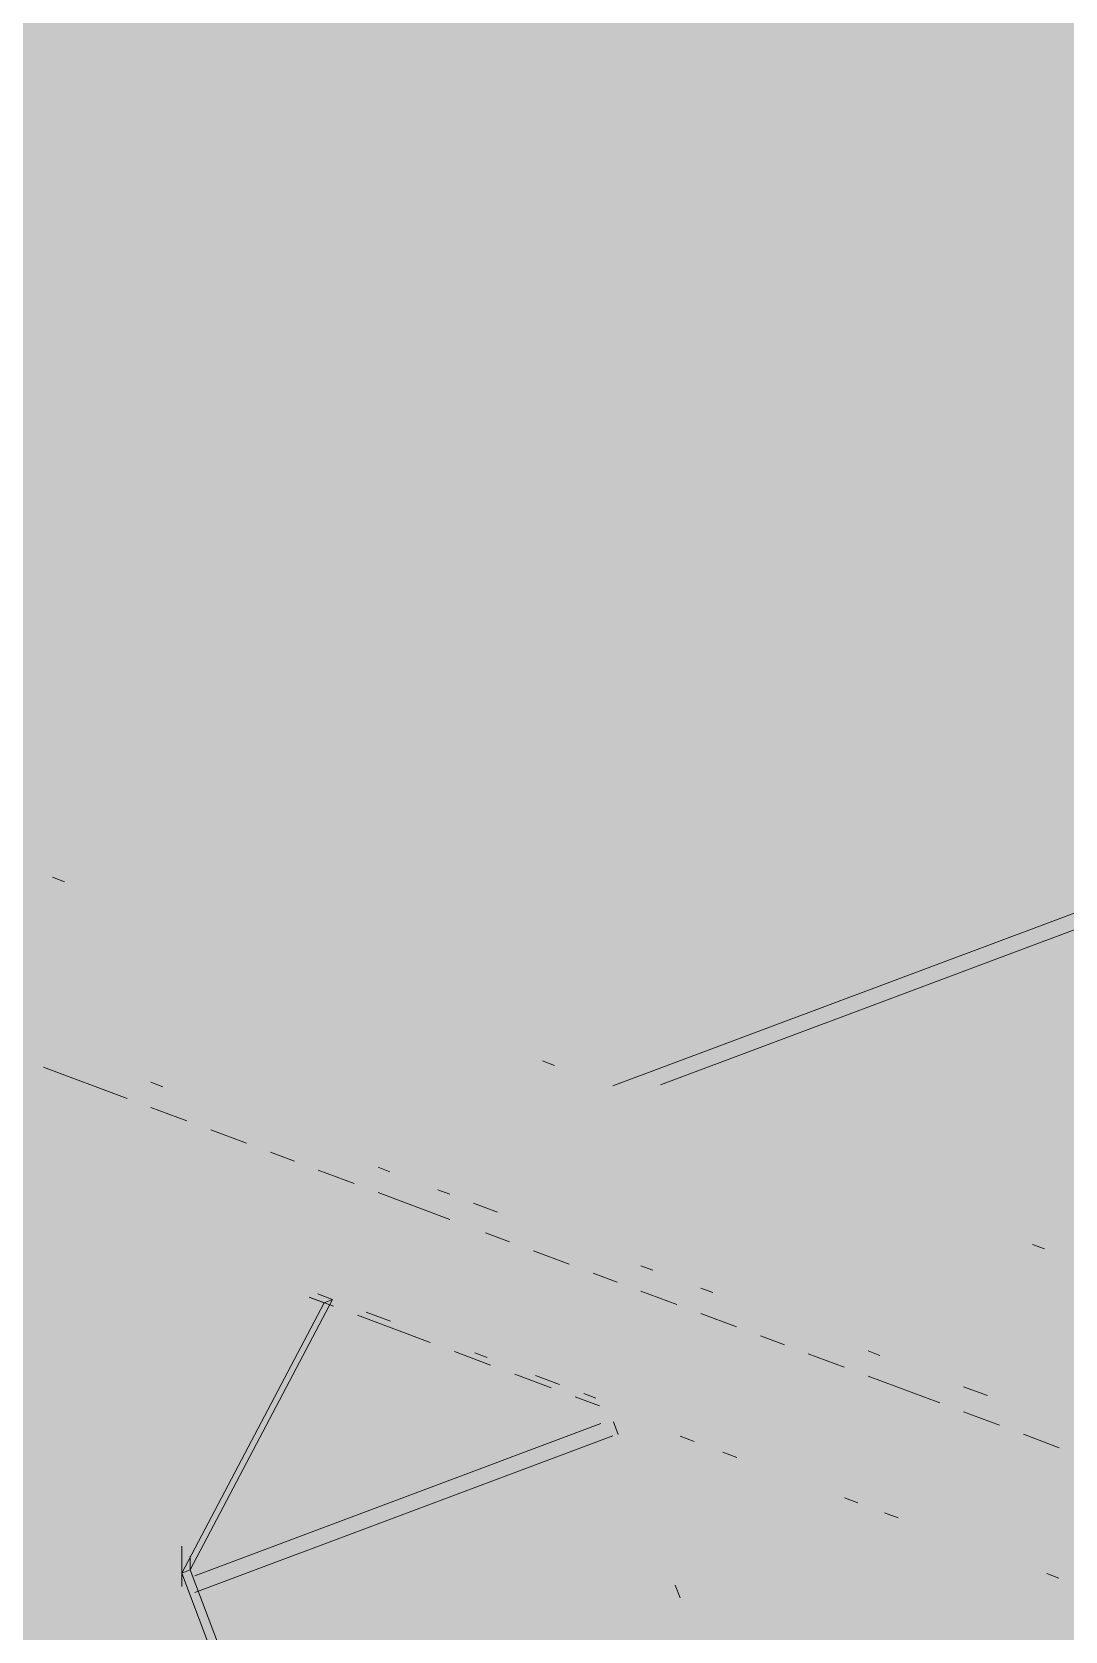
# Paper-space layout '03 3D Building and Roof' of a CAD drawing. Header units: millimetres. Extents: x 5 to 415, y 5 to 292.
# Drawn here: x 84.47 to 89.85, y 92.11 to 100.43 of the extents above; entities that cross this region are included whole.
import ezdxf

# ---------------------------------------------------------------- set-up
doc = ezdxf.new("R2010")
doc.units = ezdxf.units.MM
doc.layers.add('EXISTING', color=7, linetype='Continuous')
doc.layers.add('IMAGES', color=7, linetype='Continuous')

# ---------------------------------------------------------------- blocks, each defined once
blk = doc.blocks.new('SHEET_03')
at = {"layer": 'EXISTING', "color": 250, "lineweight": 9}
for p, q in [((87.4954, 94.9461), (96.5027, 98.3203)), ((87.7439, 94.9518), (96.5027, 98.2329)), ((84.6425, 96.0077), (84.5803, 96.031)), ((84.9682, 94.8806), (84.533, 95.0436)), ((87.1918, 95.0527), (87.1296, 95.076)), ((85.0926, 94.9651), (85.1548, 94.9418)), ((85.2791, 94.7641), (85.0926, 94.834)), ((85.59, 94.6477), (85.4035, 94.7175)), ((85.8387, 94.5545), (85.7144, 94.6011)), ((86.1496, 94.438), (85.9631, 94.5079)), ((86.274, 94.5226), (86.3362, 94.4993)), ((86.647, 94.2517), (86.274, 94.3915)), ((86.5849, 94.4061), (86.647, 94.3828)), ((86.7714, 94.3362), (86.8958, 94.2896)), ((86.9579, 94.1352), (86.8336, 94.1818)), ((87.2688, 94.0188), (87.0823, 94.0887)), ((89.7411, 94.0977), (89.6789, 94.121)), ((87.6419, 94.0101), (87.7041, 93.9868)), ((87.5175, 93.9256), (87.3932, 93.9722)), ((86.0378, 93.8345), (85.2971, 92.4286)), ((85.9162, 93.8468), (86.042, 93.7997)), ((85.9933, 93.8179), (85.9193, 93.8456)), ((86.0235, 93.8399), (85.9606, 93.8634)), ((85.9637, 93.8623), (86.0378, 93.8345)), ((86.0378, 93.8345), (85.9933, 93.8179)), ((87.8284, 93.8091), (87.6419, 93.879)), ((87.9528, 93.8937), (88.015, 93.8704)), ((85.2527, 92.412), (85.9933, 93.8179)), ((86.1678, 93.7525), (86.5453, 93.6111)), ((86.3381, 93.722), (86.2122, 93.7692)), ((88.1393, 93.6927), (87.9528, 93.7626)), ((88.388, 93.5995), (88.2637, 93.6461)), ((86.6711, 93.564), (86.8598, 93.4933)), ((86.8413, 93.5335), (86.7784, 93.5571)), ((88.6989, 93.4831), (88.5124, 93.5529)), ((88.8233, 93.5676), (88.8854, 93.5443)), ((86.9856, 93.4462), (87.1743, 93.3755)), ((87.2188, 93.3921), (87.093, 93.4392)), ((89.1963, 93.2967), (88.8233, 93.4365)), ((87.4075, 93.3214), (87.3446, 93.345)), ((89.3207, 93.3812), (89.445, 93.3347)), ((87.3002, 93.3283), (87.426, 93.2812)), ((89.5072, 93.1803), (89.3207, 93.2501)), ((85.3212, 92.3981), (87.4333, 93.1893)), ((87.4993, 93.1976), (87.524, 93.1322)), ((85.3212, 92.3107), (87.4954, 93.1251)), ((87.919, 93.0965), (87.845, 93.1242)), ((89.8181, 93.0638), (89.6316, 93.1337)), ((88.1412, 93.0133), (88.0672, 93.041)), ((88.7708, 92.7774), (88.7014, 92.8034)), ((88.9791, 92.6994), (88.9097, 92.7254)), ((85.2527, 92.5522), (85.2527, 92.412)), ((85.2527, 92.3776), (85.2527, 92.4463)), ((85.2527, 92.412), (85.2971, 92.4286)), ((85.2971, 92.4286), (85.2971, 92.4988)), ((85.2971, 92.4286), (86.0131, 90.5331)), ((85.2527, 92.412), (85.2527, 92.3418)), ((85.9686, 90.5165), (85.2527, 92.412)), ((87.8203, 92.3479), (87.845, 92.2826)), ((89.7536, 92.4093), (89.8165, 92.3857))]:
    blk.add_line(p, q, dxfattribs=at)
at = {"layer": 'IMAGES', "color": 7}
for points in [[(67.0488, 100.3429), (95.8378, 100.3429), (67.0488, 100.5143), (95.8378, 100.5143)], [(66.7061, 100.1714), (95.8378, 100.1714), (66.7061, 100.3429), (95.8378, 100.3429)], [(66.192, 100), (95.8378, 100), (66.192, 100.1714), (95.8378, 100.1714)], [(65.8492, 99.8286), (95.8378, 99.8286), (65.8492, 100), (95.8378, 100)], [(65.3352, 99.6571), (95.8378, 99.6571), (65.3352, 99.8286), (95.8378, 99.8286)], [(64.8211, 99.4857), (95.8378, 99.4857), (64.8211, 99.6571), (95.8378, 99.6571)], [(64.4783, 99.3143), (95.8378, 99.3143), (64.4783, 99.4857), (95.8378, 99.4857)], [(63.9643, 99.1429), (95.8378, 99.1429), (63.9643, 99.3143), (95.8378, 99.3143)], [(63.6215, 98.9714), (95.3237, 98.9714), (63.6215, 99.1429), (95.3237, 99.1429)], [(63.1074, 98.8), (94.981, 98.8), (63.1074, 98.9714), (94.981, 98.9714)], [(62.5934, 98.6286), (94.4669, 98.6286), (62.5934, 98.8), (94.4669, 98.8)], [(62.2506, 98.4571), (94.1242, 98.4571), (62.2506, 98.6286), (94.1242, 98.6286)], [(61.7365, 98.2857), (93.7814, 98.2857), (61.7365, 98.4571), (93.7814, 98.4571)], [(61.3938, 98.1143), (93.096, 98.1143), (61.3938, 98.2857), (93.096, 98.2857)], [(60.8797, 97.9429), (92.9246, 97.9429), (60.8797, 98.1143), (92.9246, 98.1143)], [(80.4151, 97.7714), (92.4105, 97.7714), (80.4151, 97.9429), (92.4105, 97.9429)], [(81.1006, 97.6), (91.7251, 97.6), (81.1006, 97.7714), (91.7251, 97.7714)], [(81.2719, 97.4286), (91.3824, 97.4286), (81.2719, 97.6), (91.3824, 97.6)], [(81.9574, 97.2571), (90.8683, 97.2571), (81.9574, 97.4286), (90.8683, 97.4286)], [(82.3001, 97.0857), (90.5255, 97.0857), (82.3001, 97.2571), (90.5255, 97.2571)], [(82.6428, 96.9143), (90.0115, 96.9143), (82.6428, 97.0857), (90.0115, 97.0857)], [(83.3283, 96.7429), (89.4974, 96.7429), (83.3283, 96.9143), (89.4974, 96.9143)], [(89.4974, 96.7429), (89.8401, 96.7429), (89.4974, 96.9143), (89.8401, 96.9143)], [(89.8401, 96.7429), (90.0115, 96.7429), (89.8401, 96.9143), (90.0115, 96.9143)], [(83.671, 96.5714), (89.1546, 96.5714), (83.671, 96.7429), (89.1546, 96.7429)], [(89.1546, 96.5714), (89.326, 96.5714), (89.1546, 96.7429), (89.326, 96.7429)], [(89.326, 96.5714), (89.4974, 96.5714), (89.326, 96.7429), (89.4974, 96.7429)], [(89.4974, 96.5714), (89.8401, 96.5714), (89.4974, 96.7429), (89.8401, 96.7429)], [(89.8401, 96.5714), (90.0115, 96.5714), (89.8401, 96.7429), (90.0115, 96.7429)], [(84.1851, 96.4), (88.6405, 96.4), (84.1851, 96.5714), (88.6405, 96.5714)], [(88.6405, 96.4), (88.8119, 96.4), (88.6405, 96.5714), (88.8119, 96.5714)], [(88.8119, 96.4), (88.9833, 96.4), (88.8119, 96.5714), (88.9833, 96.5714)], [(88.9833, 96.4), (89.1546, 96.4), (88.9833, 96.5714), (89.1546, 96.5714)], [(89.1546, 96.4), (89.326, 96.4), (89.1546, 96.5714), (89.326, 96.5714)], [(89.326, 96.4), (89.4974, 96.4), (89.326, 96.5714), (89.4974, 96.5714)], [(89.4974, 96.4), (89.8401, 96.4), (89.4974, 96.5714), (89.8401, 96.5714)], [(89.8401, 96.4), (90.0115, 96.4), (89.8401, 96.5714), (90.0115, 96.5714)], [(84.3565, 96.2286), (84.5278, 96.2286), (84.3565, 96.4), (84.5278, 96.4)], [(84.5278, 96.2286), (88.1265, 96.2286), (84.5278, 96.4), (88.1265, 96.4)], [(88.1265, 96.2286), (88.2978, 96.2286), (88.1265, 96.4), (88.2978, 96.4)], [(88.2978, 96.2286), (88.6405, 96.2286), (88.2978, 96.4), (88.6405, 96.4)], [(88.6405, 96.2286), (88.8119, 96.2286), (88.6405, 96.4), (88.8119, 96.4)], [(88.8119, 96.2286), (88.9833, 96.2286), (88.8119, 96.4), (88.9833, 96.4)], [(88.9833, 96.2286), (89.1546, 96.2286), (88.9833, 96.4), (89.1546, 96.4)], [(89.1546, 96.2286), (89.4974, 96.2286), (89.1546, 96.4), (89.4974, 96.4)], [(89.4974, 96.2286), (89.6687, 96.2286), (89.4974, 96.4), (89.6687, 96.4)], [(89.6687, 96.2286), (90.5255, 96.2286), (89.6687, 96.4), (90.5255, 96.4)], [(84.3565, 96.0571), (84.5278, 96.0571), (84.3565, 96.2286), (84.5278, 96.2286)], [(84.5278, 96.0571), (84.6992, 96.0571), (84.5278, 96.2286), (84.6992, 96.2286)], [(84.6992, 96.0571), (84.8706, 96.0571), (84.6992, 96.2286), (84.8706, 96.2286)], [(84.8706, 96.0571), (85.0419, 96.0571), (84.8706, 96.2286), (85.0419, 96.2286)], [(85.0419, 96.0571), (87.7837, 96.0571), (85.0419, 96.2286), (87.7837, 96.2286)], [(87.7837, 96.0571), (87.9551, 96.0571), (87.7837, 96.2286), (87.9551, 96.2286)], [(87.9551, 96.0571), (88.1265, 96.0571), (87.9551, 96.2286), (88.1265, 96.2286)], [(88.1265, 96.0571), (88.2978, 96.0571), (88.1265, 96.2286), (88.2978, 96.2286)], [(88.2978, 96.0571), (88.4692, 96.0571), (88.2978, 96.2286), (88.4692, 96.2286)], [(88.4692, 96.0571), (88.6405, 96.0571), (88.4692, 96.2286), (88.6405, 96.2286)], [(88.6405, 96.0571), (88.8119, 96.0571), (88.6405, 96.2286), (88.8119, 96.2286)], [(88.8119, 96.0571), (88.9833, 96.0571), (88.8119, 96.2286), (88.9833, 96.2286)], [(88.9833, 96.0571), (89.1546, 96.0571), (88.9833, 96.2286), (89.1546, 96.2286)], [(89.1546, 96.0571), (90.0115, 96.0571), (89.1546, 96.2286), (90.0115, 96.2286)], [(84.3565, 95.8857), (84.5278, 95.8857), (84.3565, 96.0571), (84.5278, 96.0571)], [(84.5278, 95.8857), (84.6992, 95.8857), (84.5278, 96.0571), (84.6992, 96.0571)], [(84.6992, 95.8857), (84.8706, 95.8857), (84.6992, 96.0571), (84.8706, 96.0571)], [(84.8706, 95.8857), (85.0419, 95.8857), (84.8706, 96.0571), (85.0419, 96.0571)], [(85.0419, 95.8857), (85.2133, 95.8857), (85.0419, 96.0571), (85.2133, 96.0571)], [(85.2133, 95.8857), (85.3846, 95.8857), (85.2133, 96.0571), (85.3846, 96.0571)], [(85.3846, 95.8857), (85.556, 95.8857), (85.3846, 96.0571), (85.556, 96.0571)], [(85.556, 95.8857), (87.2696, 95.8857), (85.556, 96.0571), (87.2696, 96.0571)], [(87.2696, 95.8857), (87.441, 95.8857), (87.2696, 96.0571), (87.441, 96.0571)], [(87.441, 95.8857), (87.7837, 95.8857), (87.441, 96.0571), (87.7837, 96.0571)], [(87.7837, 95.8857), (87.9551, 95.8857), (87.7837, 96.0571), (87.9551, 96.0571)], [(87.9551, 95.8857), (88.1265, 95.8857), (87.9551, 96.0571), (88.1265, 96.0571)], [(88.1265, 95.8857), (88.2978, 95.8857), (88.1265, 96.0571), (88.2978, 96.0571)], [(88.2978, 95.8857), (88.4692, 95.8857), (88.2978, 96.0571), (88.4692, 96.0571)], [(88.4692, 95.8857), (88.6405, 95.8857), (88.4692, 96.0571), (88.6405, 96.0571)], [(88.6405, 95.8857), (88.8119, 95.8857), (88.6405, 96.0571), (88.8119, 96.0571)], [(88.8119, 95.8857), (89.4974, 95.8857), (88.8119, 96.0571), (89.4974, 96.0571)], [(89.4974, 95.8857), (89.8401, 95.8857), (89.4974, 96.0571), (89.8401, 96.0571)], [(89.8401, 95.8857), (90.0115, 95.8857), (89.8401, 96.0571), (90.0115, 96.0571)], [(83.4997, 95.7143), (84.5278, 95.7143), (83.4997, 95.8857), (84.5278, 95.8857)], [(84.5278, 95.7143), (84.6992, 95.7143), (84.5278, 95.8857), (84.6992, 95.8857)], [(84.6992, 95.7143), (84.8706, 95.7143), (84.6992, 95.8857), (84.8706, 95.8857)], [(84.8706, 95.7143), (85.0419, 95.7143), (84.8706, 95.8857), (85.0419, 95.8857)], [(85.0419, 95.7143), (85.2133, 95.7143), (85.0419, 95.8857), (85.2133, 95.8857)], [(85.2133, 95.7143), (85.3846, 95.7143), (85.2133, 95.8857), (85.3846, 95.8857)], [(85.3846, 95.7143), (85.556, 95.7143), (85.3846, 95.8857), (85.556, 95.8857)], [(85.556, 95.7143), (85.7274, 95.7143), (85.556, 95.8857), (85.7274, 95.8857)], [(85.7274, 95.7143), (85.8987, 95.7143), (85.7274, 95.8857), (85.8987, 95.8857)], [(85.8987, 95.7143), (86.9269, 95.7143), (85.8987, 95.8857), (86.9269, 95.8857)], [(86.9269, 95.7143), (87.2696, 95.7143), (86.9269, 95.8857), (87.2696, 95.8857)], [(87.2696, 95.7143), (87.441, 95.7143), (87.2696, 95.8857), (87.441, 95.8857)], [(87.441, 95.7143), (87.6124, 95.7143), (87.441, 95.8857), (87.6124, 95.8857)], [(87.6124, 95.7143), (87.7837, 95.7143), (87.6124, 95.8857), (87.7837, 95.8857)], [(87.7837, 95.7143), (87.9551, 95.7143), (87.7837, 95.8857), (87.9551, 95.8857)], [(87.9551, 95.7143), (88.1265, 95.7143), (87.9551, 95.8857), (88.1265, 95.8857)], [(88.1265, 95.7143), (88.2978, 95.7143), (88.1265, 95.8857), (88.2978, 95.8857)], [(88.2978, 95.7143), (89.1546, 95.7143), (88.2978, 95.8857), (89.1546, 95.8857)], [(89.1546, 95.7143), (89.326, 95.7143), (89.1546, 95.8857), (89.326, 95.8857)], [(89.326, 95.7143), (89.4974, 95.7143), (89.326, 95.8857), (89.4974, 95.8857)], [(89.4974, 95.7143), (89.6687, 95.7143), (89.4974, 95.8857), (89.6687, 95.8857)], [(89.6687, 95.7143), (89.8401, 95.7143), (89.6687, 95.8857), (89.8401, 95.8857)], [(89.8401, 95.7143), (90.3542, 95.7143), (89.8401, 95.8857), (90.3542, 95.8857)], [(84.0137, 95.5429), (84.8706, 95.5429), (84.0137, 95.7143), (84.8706, 95.7143)], [(84.8706, 95.5429), (85.2133, 95.5429), (84.8706, 95.7143), (85.2133, 95.7143)], [(85.2133, 95.5429), (85.3846, 95.5429), (85.2133, 95.7143), (85.3846, 95.7143)], [(85.3846, 95.5429), (85.556, 95.5429), (85.3846, 95.7143), (85.556, 95.7143)], [(85.556, 95.5429), (85.7274, 95.5429), (85.556, 95.7143), (85.7274, 95.7143)], [(85.7274, 95.5429), (85.8987, 95.5429), (85.7274, 95.7143), (85.8987, 95.7143)], [(85.8987, 95.5429), (86.0701, 95.5429), (85.8987, 95.7143), (86.0701, 95.7143)], [(86.0701, 95.5429), (86.2415, 95.5429), (86.0701, 95.7143), (86.2415, 95.7143)], [(86.2415, 95.5429), (86.4128, 95.5429), (86.2415, 95.7143), (86.4128, 95.7143)], [(86.4128, 95.5429), (86.5842, 95.5429), (86.4128, 95.7143), (86.5842, 95.7143)], [(86.5842, 95.5429), (86.7556, 95.5429), (86.5842, 95.7143), (86.7556, 95.7143)], [(86.7556, 95.5429), (86.9269, 95.5429), (86.7556, 95.7143), (86.9269, 95.7143)], [(86.9269, 95.5429), (87.0983, 95.5429), (86.9269, 95.7143), (87.0983, 95.7143)], [(87.0983, 95.5429), (87.2696, 95.5429), (87.0983, 95.7143), (87.2696, 95.7143)], [(87.2696, 95.5429), (87.441, 95.5429), (87.2696, 95.7143), (87.441, 95.7143)], [(87.441, 95.5429), (87.6124, 95.5429), (87.441, 95.7143), (87.6124, 95.7143)], [(87.6124, 95.5429), (87.7837, 95.5429), (87.6124, 95.7143), (87.7837, 95.7143)], [(87.7837, 95.5429), (87.9551, 95.5429), (87.7837, 95.7143), (87.9551, 95.7143)], [(87.9551, 95.5429), (88.6405, 95.5429), (87.9551, 95.7143), (88.6405, 95.7143)], [(88.6405, 95.5429), (89.1546, 95.5429), (88.6405, 95.7143), (89.1546, 95.7143)], [(89.1546, 95.5429), (89.326, 95.5429), (89.1546, 95.7143), (89.326, 95.7143)], [(89.326, 95.5429), (89.4974, 95.5429), (89.326, 95.7143), (89.4974, 95.7143)], [(89.4974, 95.5429), (89.8401, 95.5429), (89.4974, 95.7143), (89.8401, 95.7143)], [(89.8401, 95.5429), (90.0115, 95.5429), (89.8401, 95.7143), (90.0115, 95.7143)], [(84.3565, 95.3714), (84.5278, 95.3714), (84.3565, 95.5429), (84.5278, 95.5429)], [(84.5278, 95.3714), (85.3846, 95.3714), (84.5278, 95.5429), (85.3846, 95.5429)], [(85.3846, 95.3714), (85.556, 95.3714), (85.3846, 95.5429), (85.556, 95.5429)], [(85.556, 95.3714), (85.7274, 95.3714), (85.556, 95.5429), (85.7274, 95.5429)], [(85.7274, 95.3714), (86.0701, 95.3714), (85.7274, 95.5429), (86.0701, 95.5429)], [(86.0701, 95.3714), (86.2415, 95.3714), (86.0701, 95.5429), (86.2415, 95.5429)], [(86.2415, 95.3714), (86.5842, 95.3714), (86.2415, 95.5429), (86.5842, 95.5429)], [(86.5842, 95.3714), (86.9269, 95.3714), (86.5842, 95.5429), (86.9269, 95.5429)], [(86.9269, 95.3714), (87.2696, 95.3714), (86.9269, 95.5429), (87.2696, 95.5429)], [(87.2696, 95.3714), (87.441, 95.3714), (87.2696, 95.5429), (87.441, 95.5429)], [(87.441, 95.3714), (88.1265, 95.3714), (87.441, 95.5429), (88.1265, 95.5429)], [(88.1265, 95.3714), (88.2978, 95.3714), (88.1265, 95.5429), (88.2978, 95.5429)], [(88.2978, 95.3714), (88.4692, 95.3714), (88.2978, 95.5429), (88.4692, 95.5429)], [(88.4692, 95.3714), (88.6405, 95.3714), (88.4692, 95.5429), (88.6405, 95.5429)], [(88.6405, 95.3714), (88.8119, 95.3714), (88.6405, 95.5429), (88.8119, 95.5429)], [(88.8119, 95.3714), (88.9833, 95.3714), (88.8119, 95.5429), (88.9833, 95.5429)], [(88.9833, 95.3714), (89.4974, 95.3714), (88.9833, 95.5429), (89.4974, 95.5429)], [(89.4974, 95.3714), (89.8401, 95.3714), (89.4974, 95.5429), (89.8401, 95.5429)], [(89.8401, 95.3714), (90.1828, 95.3714), (89.8401, 95.5429), (90.1828, 95.5429)], [(84.3565, 95.2), (84.5278, 95.2), (84.3565, 95.3714), (84.5278, 95.3714)], [(84.5278, 95.2), (84.6992, 95.2), (84.5278, 95.3714), (84.6992, 95.3714)], [(84.6992, 95.2), (84.8706, 95.2), (84.6992, 95.3714), (84.8706, 95.3714)], [(84.8706, 95.2), (85.7274, 95.2), (84.8706, 95.3714), (85.7274, 95.3714)], [(85.7274, 95.2), (86.0701, 95.2), (85.7274, 95.3714), (86.0701, 95.3714)], [(86.0701, 95.2), (86.2415, 95.2), (86.0701, 95.3714), (86.2415, 95.3714)], [(86.2415, 95.2), (86.4128, 95.2), (86.2415, 95.3714), (86.4128, 95.3714)], [(86.4128, 95.0286), (86.5842, 95.0286), (86.4128, 95.3714), (86.5842, 95.3714)], [(86.5842, 95.2), (86.7556, 95.2), (86.5842, 95.3714), (86.7556, 95.3714)], [(86.7556, 95.2), (87.0983, 95.2), (86.7556, 95.3714), (87.0983, 95.3714)], [(87.0983, 95.2), (87.2696, 95.2), (87.0983, 95.3714), (87.2696, 95.3714)], [(87.2696, 95.2), (87.7837, 95.2), (87.2696, 95.3714), (87.7837, 95.3714)], [(87.7837, 95.2), (87.9551, 95.2), (87.7837, 95.3714), (87.9551, 95.3714)], [(87.9551, 95.2), (88.1265, 95.2), (87.9551, 95.3714), (88.1265, 95.3714)], [(88.1265, 95.2), (88.2978, 95.2), (88.1265, 95.3714), (88.2978, 95.3714)], [(88.2978, 95.0286), (88.6405, 95.0286), (88.2978, 95.3714), (88.6405, 95.3714)], [(88.6405, 95.2), (88.8119, 95.2), (88.6405, 95.3714), (88.8119, 95.3714)], [(88.8119, 95.2), (88.9833, 95.2), (88.8119, 95.3714), (88.9833, 95.3714)], [(88.9833, 95.2), (89.1546, 95.2), (88.9833, 95.3714), (89.1546, 95.3714)], [(89.1546, 95.2), (89.326, 95.2), (89.1546, 95.3714), (89.326, 95.3714)], [(89.326, 95.2), (89.8401, 95.2), (89.326, 95.3714), (89.8401, 95.3714)], [(89.8401, 95.2), (91.3824, 95.2), (89.8401, 95.3714), (91.3824, 95.3714)], [(84.3565, 95.0286), (84.5278, 95.0286), (84.3565, 95.2), (84.5278, 95.2)], [(84.5278, 95.0286), (84.6992, 95.0286), (84.5278, 95.2), (84.6992, 95.2)], [(84.6992, 95.0286), (84.8706, 95.0286), (84.6992, 95.2), (84.8706, 95.2)], [(84.8706, 95.0286), (85.0419, 95.0286), (84.8706, 95.2), (85.0419, 95.2)], [(85.0419, 95.0286), (85.2133, 95.0286), (85.0419, 95.2), (85.2133, 95.2)], [(85.2133, 95.0286), (85.556, 95.0286), (85.2133, 95.2), (85.556, 95.2)], [(85.556, 95.0286), (86.2415, 95.0286), (85.556, 95.2), (86.2415, 95.2)], [(86.2415, 95.0286), (86.4128, 95.0286), (86.2415, 95.2), (86.4128, 95.2)], [(86.5842, 95.0286), (86.7556, 95.0286), (86.5842, 95.2), (86.7556, 95.2)], [(86.7556, 95.0286), (86.9269, 95.0286), (86.7556, 95.2), (86.9269, 95.2)], [(86.9269, 95.0286), (87.0983, 95.0286), (86.9269, 95.2), (87.0983, 95.2)], [(87.0983, 95.0286), (87.2696, 95.0286), (87.0983, 95.2), (87.2696, 95.2)], [(87.2696, 95.0286), (87.441, 95.0286), (87.2696, 95.2), (87.441, 95.2)], [(87.441, 95.0286), (87.6124, 95.0286), (87.441, 95.2), (87.6124, 95.2)], [(87.6124, 95.0286), (87.7837, 95.0286), (87.6124, 95.2), (87.7837, 95.2)], [(87.7837, 95.0286), (87.9551, 95.0286), (87.7837, 95.2), (87.9551, 95.2)], [(87.9551, 95.0286), (88.1265, 95.0286), (87.9551, 95.2), (88.1265, 95.2)], [(88.1265, 95.0286), (88.2978, 95.0286), (88.1265, 95.2), (88.2978, 95.2)], [(88.6405, 95.0286), (88.8119, 95.0286), (88.6405, 95.2), (88.8119, 95.2)], [(88.8119, 95.0286), (89.1546, 95.0286), (88.8119, 95.2), (89.1546, 95.2)], [(89.1546, 95.0286), (90.8683, 95.0286), (89.1546, 95.2), (90.8683, 95.2)], [(84.3565, 94.8571), (84.5278, 94.8571), (84.3565, 95.0286), (84.5278, 95.0286)], [(84.5278, 94.8571), (85.2133, 94.8571), (84.5278, 95.0286), (85.2133, 95.0286)], [(85.2133, 94.8571), (85.3846, 94.8571), (85.2133, 95.0286), (85.3846, 95.0286)], [(85.3846, 94.8571), (85.556, 94.8571), (85.3846, 95.0286), (85.556, 95.0286)], [(85.556, 94.8571), (85.8987, 94.8571), (85.556, 95.0286), (85.8987, 95.0286)], [(85.8987, 94.8571), (87.0983, 94.8571), (85.8987, 95.0286), (87.0983, 95.0286)], [(87.0983, 94.8571), (87.2696, 94.8571), (87.0983, 95.0286), (87.2696, 95.0286)], [(87.2696, 94.6857), (87.441, 94.6857), (87.2696, 95.0286), (87.441, 95.0286)], [(87.441, 94.8571), (87.6124, 94.8571), (87.441, 95.0286), (87.6124, 95.0286)], [(87.6124, 94.8571), (87.7837, 94.8571), (87.6124, 95.0286), (87.7837, 95.0286)], [(87.7837, 94.8571), (88.1265, 94.8571), (87.7837, 95.0286), (88.1265, 95.0286)], [(88.1265, 94.8571), (88.2978, 94.8571), (88.1265, 95.0286), (88.2978, 95.0286)], [(88.2978, 94.8571), (88.4692, 94.8571), (88.2978, 95.0286), (88.4692, 95.0286)], [(88.4692, 94.8571), (88.6405, 94.8571), (88.4692, 95.0286), (88.6405, 95.0286)], [(88.6405, 94.8571), (90.3542, 94.8571), (88.6405, 95.0286), (90.3542, 95.0286)], [(84.3565, 94.6857), (84.5278, 94.6857), (84.3565, 94.8571), (84.5278, 94.8571)], [(84.5278, 94.6857), (84.6992, 94.6857), (84.5278, 94.8571), (84.6992, 94.8571)], [(84.6992, 94.6857), (84.8706, 94.6857), (84.6992, 94.8571), (84.8706, 94.8571)], [(84.8706, 94.6857), (85.2133, 94.6857), (84.8706, 94.8571), (85.2133, 94.8571)], [(85.2133, 94.6857), (85.3846, 94.6857), (85.2133, 94.8571), (85.3846, 94.8571)], [(85.3846, 94.6857), (85.556, 94.6857), (85.3846, 94.8571), (85.556, 94.8571)], [(85.556, 94.6857), (85.7274, 94.6857), (85.556, 94.8571), (85.7274, 94.8571)], [(85.7274, 94.6857), (85.8987, 94.6857), (85.7274, 94.8571), (85.8987, 94.8571)], [(85.8987, 94.6857), (86.0701, 94.6857), (85.8987, 94.8571), (86.0701, 94.8571)], [(86.0701, 94.6857), (86.2415, 94.6857), (86.0701, 94.8571), (86.2415, 94.8571)], [(86.2415, 94.6857), (86.4128, 94.6857), (86.2415, 94.8571), (86.4128, 94.8571)], [(86.4128, 94.6857), (87.0983, 94.6857), (86.4128, 94.8571), (87.0983, 94.8571)], [(87.0983, 94.6857), (87.2696, 94.6857), (87.0983, 94.8571), (87.2696, 94.8571)], [(87.441, 94.6857), (87.6124, 94.6857), (87.441, 94.8571), (87.6124, 94.8571)], [(87.6124, 94.6857), (87.7837, 94.6857), (87.6124, 94.8571), (87.7837, 94.8571)], [(87.7837, 94.6857), (87.9551, 94.6857), (87.7837, 94.8571), (87.9551, 94.8571)], [(87.9551, 94.6857), (88.1265, 94.6857), (87.9551, 94.8571), (88.1265, 94.8571)], [(88.1265, 94.6857), (88.6405, 94.6857), (88.1265, 94.8571), (88.6405, 94.8571)], [(88.6405, 94.6857), (89.8401, 94.6857), (88.6405, 94.8571), (89.8401, 94.8571)], [(89.8401, 94.6857), (90.1828, 94.6857), (89.8401, 94.8571), (90.1828, 94.8571)], [(84.3565, 94.5143), (84.8706, 94.5143), (84.3565, 94.6857), (84.8706, 94.6857)], [(84.8706, 94.3429), (85.0419, 94.3429), (84.8706, 94.6857), (85.0419, 94.6857)], [(85.0419, 94.5143), (85.3846, 94.5143), (85.0419, 94.6857), (85.3846, 94.6857)], [(85.3846, 94.5143), (85.556, 94.5143), (85.3846, 94.6857), (85.556, 94.6857)], [(85.556, 94.5143), (85.7274, 94.5143), (85.556, 94.6857), (85.7274, 94.6857)], [(85.7274, 94.5143), (85.8987, 94.5143), (85.7274, 94.6857), (85.8987, 94.6857)], [(85.8987, 94.5143), (86.0701, 94.5143), (85.8987, 94.6857), (86.0701, 94.6857)], [(86.0701, 94.5143), (86.2415, 94.5143), (86.0701, 94.6857), (86.2415, 94.6857)], [(86.2415, 94.5143), (86.4128, 94.5143), (86.2415, 94.6857), (86.4128, 94.6857)], [(86.4128, 94.5143), (86.5842, 94.5143), (86.4128, 94.6857), (86.5842, 94.6857)], [(86.5842, 94.5143), (86.9269, 94.5143), (86.5842, 94.6857), (86.9269, 94.6857)], [(86.9269, 94.5143), (87.6124, 94.5143), (86.9269, 94.6857), (87.6124, 94.6857)], [(87.6124, 94.5143), (87.9551, 94.5143), (87.6124, 94.6857), (87.9551, 94.6857)], [(87.9551, 94.5143), (88.1265, 94.5143), (87.9551, 94.6857), (88.1265, 94.6857)], [(88.1265, 94.5143), (88.2978, 94.5143), (88.1265, 94.6857), (88.2978, 94.6857)], [(88.2978, 94.5143), (88.4692, 94.5143), (88.2978, 94.6857), (88.4692, 94.6857)], [(88.4692, 94.5143), (88.6405, 94.5143), (88.4692, 94.6857), (88.6405, 94.6857)], [(88.6405, 94.5143), (89.1546, 94.5143), (88.6405, 94.6857), (89.1546, 94.6857)], [(89.1546, 94.5143), (89.326, 94.5143), (89.1546, 94.6857), (89.326, 94.6857)], [(89.326, 94.5143), (89.8401, 94.5143), (89.326, 94.6857), (89.8401, 94.6857)], [(89.8401, 94.5143), (90.1828, 94.5143), (89.8401, 94.6857), (90.1828, 94.6857)], [(84.3565, 94.1714), (84.5278, 94.1714), (84.3565, 94.5143), (84.5278, 94.5143)], [(84.5278, 94.3429), (84.6992, 94.3429), (84.5278, 94.5143), (84.6992, 94.5143)], [(84.6992, 94.3429), (84.8706, 94.3429), (84.6992, 94.5143), (84.8706, 94.5143)], [(85.0419, 94.3429), (85.3846, 94.3429), (85.0419, 94.5143), (85.3846, 94.5143)], [(85.3846, 94.3429), (85.556, 94.3429), (85.3846, 94.5143), (85.556, 94.5143)], [(85.556, 94.3429), (85.7274, 94.3429), (85.556, 94.5143), (85.7274, 94.5143)], [(85.7274, 94.3429), (85.8987, 94.3429), (85.7274, 94.5143), (85.8987, 94.5143)], [(85.8987, 94.3429), (86.0701, 94.3429), (85.8987, 94.5143), (86.0701, 94.5143)], [(86.0701, 94.3429), (86.5842, 94.3429), (86.0701, 94.5143), (86.5842, 94.5143)], [(86.5842, 94.3429), (86.7556, 94.3429), (86.5842, 94.5143), (86.7556, 94.5143)], [(86.7556, 94.3429), (86.9269, 94.3429), (86.7556, 94.5143), (86.9269, 94.5143)], [(86.9269, 94.3429), (88.2978, 94.3429), (86.9269, 94.5143), (88.2978, 94.5143)], [(88.2978, 94.3429), (88.4692, 94.3429), (88.2978, 94.5143), (88.4692, 94.5143)], [(88.4692, 94.3429), (88.8119, 94.3429), (88.4692, 94.5143), (88.8119, 94.5143)], [(88.8119, 94.3429), (88.9833, 94.3429), (88.8119, 94.5143), (88.9833, 94.5143)], [(88.9833, 94.3429), (89.1546, 94.3429), (88.9833, 94.5143), (89.1546, 94.5143)], [(89.1546, 94.3429), (89.326, 94.3429), (89.1546, 94.5143), (89.326, 94.5143)], [(89.326, 94.1714), (89.4974, 94.1714), (89.326, 94.5143), (89.4974, 94.5143)], [(89.4974, 94.3429), (89.8401, 94.3429), (89.4974, 94.5143), (89.8401, 94.5143)], [(89.8401, 94.3429), (90.0115, 94.3429), (89.8401, 94.5143), (90.0115, 94.5143)], [(84.5278, 94.1714), (84.6992, 94.1714), (84.5278, 94.3429), (84.6992, 94.3429)], [(84.6992, 94.1714), (84.8706, 94.1714), (84.6992, 94.3429), (84.8706, 94.3429)], [(84.8706, 94.1714), (85.0419, 94.1714), (84.8706, 94.3429), (85.0419, 94.3429)], [(85.0419, 94.1714), (85.2133, 94.1714), (85.0419, 94.3429), (85.2133, 94.3429)], [(85.2133, 94.1714), (85.3846, 94.1714), (85.2133, 94.3429), (85.3846, 94.3429)], [(85.3846, 94.1714), (85.7274, 94.1714), (85.3846, 94.3429), (85.7274, 94.3429)], [(85.7274, 94.1714), (85.8987, 94.1714), (85.7274, 94.3429), (85.8987, 94.3429)], [(85.8987, 94.1714), (86.0701, 94.1714), (85.8987, 94.3429), (86.0701, 94.3429)], [(86.0701, 94.1714), (86.2415, 94.1714), (86.0701, 94.3429), (86.2415, 94.3429)], [(86.2415, 94.1714), (86.4128, 94.1714), (86.2415, 94.3429), (86.4128, 94.3429)], [(86.4128, 94.1714), (86.5842, 94.1714), (86.4128, 94.3429), (86.5842, 94.3429)], [(86.5842, 94.1714), (86.7556, 94.1714), (86.5842, 94.3429), (86.7556, 94.3429)], [(86.7556, 94.1714), (86.9269, 94.1714), (86.7556, 94.3429), (86.9269, 94.3429)], [(86.9269, 94.1714), (87.0983, 94.1714), (86.9269, 94.3429), (87.0983, 94.3429)], [(87.0983, 94.1714), (87.2696, 94.1714), (87.0983, 94.3429), (87.2696, 94.3429)], [(87.2696, 94.1714), (87.6124, 94.1714), (87.2696, 94.3429), (87.6124, 94.3429)], [(87.6124, 94.1714), (87.7837, 94.1714), (87.6124, 94.3429), (87.7837, 94.3429)], [(87.7837, 94.1714), (89.1546, 94.1714), (87.7837, 94.3429), (89.1546, 94.3429)], [(89.1546, 94.1714), (89.326, 94.1714), (89.1546, 94.3429), (89.326, 94.3429)], [(89.4974, 94.1714), (90.0115, 94.1714), (89.4974, 94.3429), (90.0115, 94.3429)], [(84.3565, 94), (84.6992, 94), (84.3565, 94.1714), (84.6992, 94.1714)], [(84.6992, 94), (85.0419, 94), (84.6992, 94.1714), (85.0419, 94.1714)], [(85.0419, 94), (85.2133, 94), (85.0419, 94.1714), (85.2133, 94.1714)], [(85.2133, 93.8286), (85.3846, 93.8286), (85.2133, 94.1714), (85.3846, 94.1714)], [(85.3846, 94), (85.556, 94), (85.3846, 94.1714), (85.556, 94.1714)], [(85.556, 94), (85.7274, 94), (85.556, 94.1714), (85.7274, 94.1714)], [(85.7274, 94), (86.0701, 94), (85.7274, 94.1714), (86.0701, 94.1714)], [(86.0701, 93.8286), (86.2415, 93.8286), (86.0701, 94.1714), (86.2415, 94.1714)], [(86.2415, 93.8286), (86.4128, 93.8286), (86.2415, 94.1714), (86.4128, 94.1714)], [(86.4128, 94), (86.5842, 94), (86.4128, 94.1714), (86.5842, 94.1714)], [(86.5842, 94), (86.7556, 94), (86.5842, 94.1714), (86.7556, 94.1714)], [(86.7556, 94), (86.9269, 94), (86.7556, 94.1714), (86.9269, 94.1714)], [(86.9269, 94), (87.2696, 94), (86.9269, 94.1714), (87.2696, 94.1714)], [(87.2696, 94), (87.441, 94), (87.2696, 94.1714), (87.441, 94.1714)], [(87.441, 94), (87.6124, 94), (87.441, 94.1714), (87.6124, 94.1714)], [(87.6124, 94), (87.7837, 94), (87.6124, 94.1714), (87.7837, 94.1714)], [(87.7837, 94), (87.9551, 94), (87.7837, 94.1714), (87.9551, 94.1714)], [(87.9551, 94), (88.1265, 94), (87.9551, 94.1714), (88.1265, 94.1714)], [(88.1265, 94), (89.1546, 94), (88.1265, 94.1714), (89.1546, 94.1714)], [(89.1546, 94), (89.326, 94), (89.1546, 94.1714), (89.326, 94.1714)], [(89.326, 94), (89.6687, 94), (89.326, 94.1714), (89.6687, 94.1714)], [(89.6687, 94), (89.8401, 94), (89.6687, 94.1714), (89.8401, 94.1714)], [(89.8401, 94), (90.0115, 94), (89.8401, 94.1714), (90.0115, 94.1714)], [(83.3283, 93.8286), (84.6992, 93.8286), (83.3283, 94), (84.6992, 94)], [(84.6992, 93.8286), (85.0419, 93.8286), (84.6992, 94), (85.0419, 94)], [(85.0419, 93.8286), (85.2133, 93.8286), (85.0419, 94), (85.2133, 94)], [(85.3846, 93.8286), (85.556, 93.8286), (85.3846, 94), (85.556, 94)], [(85.556, 93.8286), (85.7274, 93.8286), (85.556, 94), (85.7274, 94)], [(85.7274, 93.8286), (85.8987, 93.8286), (85.7274, 94), (85.8987, 94)], [(85.8987, 93.8286), (86.0701, 93.8286), (85.8987, 94), (86.0701, 94)], [(86.4128, 93.8286), (86.7556, 93.8286), (86.4128, 94), (86.7556, 94)], [(86.7556, 93.8286), (86.9269, 93.8286), (86.7556, 94), (86.9269, 94)], [(86.9269, 93.8286), (87.0983, 93.8286), (86.9269, 94), (87.0983, 94)], [(87.0983, 93.8286), (87.441, 93.8286), (87.0983, 94), (87.441, 94)], [(87.441, 93.8286), (87.6124, 93.8286), (87.441, 94), (87.6124, 94)], [(87.6124, 93.6571), (87.7837, 93.6571), (87.6124, 94), (87.7837, 94)], [(87.7837, 93.6571), (87.9551, 93.6571), (87.7837, 94), (87.9551, 94)], [(87.9551, 93.8286), (88.1265, 93.8286), (87.9551, 94), (88.1265, 94)], [(88.1265, 93.8286), (88.2978, 93.8286), (88.1265, 94), (88.2978, 94)], [(88.2978, 93.8286), (89.8401, 93.8286), (88.2978, 94), (89.8401, 94)], [(89.8401, 93.8286), (90.0115, 93.8286), (89.8401, 94), (90.0115, 94)], [(83.3283, 93.6571), (85.2133, 93.6571), (83.3283, 93.8286), (85.2133, 93.8286)], [(85.2133, 93.6571), (85.3846, 93.6571), (85.2133, 93.8286), (85.3846, 93.8286)], [(85.3846, 93.6571), (85.556, 93.6571), (85.3846, 93.8286), (85.556, 93.8286)], [(85.556, 93.6571), (85.8987, 93.6571), (85.556, 93.8286), (85.8987, 93.8286)], [(85.8987, 93.6571), (86.0701, 93.6571), (85.8987, 93.8286), (86.0701, 93.8286)], [(86.0701, 93.6571), (86.4128, 93.6571), (86.0701, 93.8286), (86.4128, 93.8286)], [(86.4128, 93.6571), (86.5842, 93.6571), (86.4128, 93.8286), (86.5842, 93.8286)], [(86.5842, 93.6571), (86.7556, 93.6571), (86.5842, 93.8286), (86.7556, 93.8286)], [(86.7556, 93.6571), (87.0983, 93.6571), (86.7556, 93.8286), (87.0983, 93.8286)], [(87.0983, 93.4857), (87.2696, 93.4857), (87.0983, 93.8286), (87.2696, 93.8286)], [(87.2696, 93.6571), (87.441, 93.6571), (87.2696, 93.8286), (87.441, 93.8286)], [(87.441, 93.6571), (87.6124, 93.6571), (87.441, 93.8286), (87.6124, 93.8286)], [(87.9551, 93.6571), (88.2978, 93.6571), (87.9551, 93.8286), (88.2978, 93.8286)], [(88.2978, 93.6571), (88.4692, 93.6571), (88.2978, 93.8286), (88.4692, 93.8286)], [(88.4692, 93.6571), (88.6405, 93.6571), (88.4692, 93.8286), (88.6405, 93.8286)], [(88.6405, 93.6571), (89.1546, 93.6571), (88.6405, 93.8286), (89.1546, 93.8286)], [(89.1546, 93.6571), (90.0115, 93.6571), (89.1546, 93.8286), (90.0115, 93.8286)], [(83.4997, 93.3143), (85.556, 93.3143), (83.4997, 93.6571), (85.556, 93.6571)], [(85.556, 93.4857), (85.7274, 93.4857), (85.556, 93.6571), (85.7274, 93.6571)], [(85.7274, 93.4857), (85.8987, 93.4857), (85.7274, 93.6571), (85.8987, 93.6571)], [(85.8987, 93.4857), (86.0701, 93.4857), (85.8987, 93.6571), (86.0701, 93.6571)], [(86.0701, 93.4857), (86.2415, 93.4857), (86.0701, 93.6571), (86.2415, 93.6571)], [(86.2415, 93.4857), (86.4128, 93.4857), (86.2415, 93.6571), (86.4128, 93.6571)], [(86.4128, 93.4857), (86.7556, 93.4857), (86.4128, 93.6571), (86.7556, 93.6571)], [(86.7556, 93.4857), (86.9269, 93.4857), (86.7556, 93.6571), (86.9269, 93.6571)], [(86.9269, 93.4857), (87.0983, 93.4857), (86.9269, 93.6571), (87.0983, 93.6571)], [(87.2696, 93.4857), (87.6124, 93.4857), (87.2696, 93.6571), (87.6124, 93.6571)], [(87.6124, 93.4857), (87.7837, 93.4857), (87.6124, 93.6571), (87.7837, 93.6571)], [(87.7837, 93.4857), (87.9551, 93.4857), (87.7837, 93.6571), (87.9551, 93.6571)], [(87.9551, 93.4857), (88.1265, 93.4857), (87.9551, 93.6571), (88.1265, 93.6571)], [(88.1265, 93.4857), (88.2978, 93.4857), (88.1265, 93.6571), (88.2978, 93.6571)], [(88.2978, 93.4857), (88.4692, 93.4857), (88.2978, 93.6571), (88.4692, 93.6571)], [(88.4692, 93.4857), (88.6405, 93.4857), (88.4692, 93.6571), (88.6405, 93.6571)], [(88.6405, 93.4857), (88.8119, 93.4857), (88.6405, 93.6571), (88.8119, 93.6571)], [(88.8119, 93.4857), (88.9833, 93.4857), (88.8119, 93.6571), (88.9833, 93.6571)], [(88.9833, 93.4857), (89.1546, 93.4857), (88.9833, 93.6571), (89.1546, 93.6571)], [(89.1546, 93.4857), (89.4974, 93.4857), (89.1546, 93.6571), (89.4974, 93.6571)], [(89.4974, 93.4857), (90.5255, 93.4857), (89.4974, 93.6571), (90.5255, 93.6571)], [(85.556, 93.3143), (85.7274, 93.3143), (85.556, 93.4857), (85.7274, 93.4857)], [(85.7274, 93.3143), (85.8987, 93.3143), (85.7274, 93.4857), (85.8987, 93.4857)], [(85.8987, 93.3143), (86.0701, 93.3143), (85.8987, 93.4857), (86.0701, 93.4857)], [(86.0701, 93.3143), (86.4128, 93.3143), (86.0701, 93.4857), (86.4128, 93.4857)], [(86.4128, 93.3143), (86.5842, 93.3143), (86.4128, 93.4857), (86.5842, 93.4857)], [(86.5842, 93.3143), (86.7556, 93.3143), (86.5842, 93.4857), (86.7556, 93.4857)], [(86.7556, 93.3143), (86.9269, 93.3143), (86.7556, 93.4857), (86.9269, 93.4857)], [(86.9269, 93.3143), (87.2696, 93.3143), (86.9269, 93.4857), (87.2696, 93.4857)], [(87.2696, 93.3143), (87.441, 93.3143), (87.2696, 93.4857), (87.441, 93.4857)], [(87.441, 93.3143), (87.7837, 93.3143), (87.441, 93.4857), (87.7837, 93.4857)], [(87.7837, 93.3143), (87.9551, 93.3143), (87.7837, 93.4857), (87.9551, 93.4857)], [(87.9551, 93.1429), (88.1265, 93.1429), (87.9551, 93.4857), (88.1265, 93.4857)], [(88.1265, 93.3143), (88.2978, 93.3143), (88.1265, 93.4857), (88.2978, 93.4857)], [(88.2978, 93.3143), (88.4692, 93.3143), (88.2978, 93.4857), (88.4692, 93.4857)], [(88.4692, 93.3143), (88.8119, 93.3143), (88.4692, 93.4857), (88.8119, 93.4857)], [(88.8119, 93.3143), (89.1546, 93.3143), (88.8119, 93.4857), (89.1546, 93.4857)], [(89.1546, 93.3143), (89.4974, 93.3143), (89.1546, 93.4857), (89.4974, 93.4857)], [(89.4974, 93.3143), (89.6687, 93.3143), (89.4974, 93.4857), (89.6687, 93.4857)], [(89.6687, 93.3143), (89.8401, 93.3143), (89.6687, 93.4857), (89.8401, 93.4857)], [(89.8401, 93.3143), (90.8683, 93.3143), (89.8401, 93.4857), (90.8683, 93.4857)], [(83.671, 92.9714), (85.3846, 92.9714), (83.671, 93.3143), (85.3846, 93.3143)], [(85.3846, 93.1429), (85.556, 93.1429), (85.3846, 93.3143), (85.556, 93.3143)], [(85.556, 93.1429), (85.7274, 93.1429), (85.556, 93.3143), (85.7274, 93.3143)], [(85.7274, 93.1429), (85.8987, 93.1429), (85.7274, 93.3143), (85.8987, 93.3143)], [(85.8987, 93.1429), (86.2415, 93.1429), (85.8987, 93.3143), (86.2415, 93.3143)], [(86.2415, 93.1429), (86.4128, 93.1429), (86.2415, 93.3143), (86.4128, 93.3143)], [(86.4128, 93.1429), (86.7556, 93.1429), (86.4128, 93.3143), (86.7556, 93.3143)], [(86.7556, 93.1429), (86.9269, 93.1429), (86.7556, 93.3143), (86.9269, 93.3143)], [(86.9269, 93.1429), (87.0983, 93.1429), (86.9269, 93.3143), (87.0983, 93.3143)], [(87.0983, 93.1429), (87.2696, 93.1429), (87.0983, 93.3143), (87.2696, 93.3143)], [(87.2696, 93.1429), (87.441, 93.1429), (87.2696, 93.3143), (87.441, 93.3143)], [(87.441, 93.1429), (87.6124, 93.1429), (87.441, 93.3143), (87.6124, 93.3143)], [(87.6124, 92.9714), (87.7837, 92.9714), (87.6124, 93.3143), (87.7837, 93.3143)], [(87.7837, 93.1429), (87.9551, 93.1429), (87.7837, 93.3143), (87.9551, 93.3143)], [(88.1265, 93.1429), (88.4692, 93.1429), (88.1265, 93.3143), (88.4692, 93.3143)], [(88.4692, 93.1429), (88.8119, 93.1429), (88.4692, 93.3143), (88.8119, 93.3143)], [(88.8119, 93.1429), (88.9833, 93.1429), (88.8119, 93.3143), (88.9833, 93.3143)], [(88.9833, 93.1429), (89.1546, 93.1429), (88.9833, 93.3143), (89.1546, 93.3143)], [(89.1546, 93.1429), (89.326, 93.1429), (89.1546, 93.3143), (89.326, 93.3143)], [(89.326, 93.1429), (89.4974, 93.1429), (89.326, 93.3143), (89.4974, 93.3143)], [(89.4974, 93.1429), (89.6687, 93.1429), (89.4974, 93.3143), (89.6687, 93.3143)], [(89.6687, 93.1429), (89.8401, 93.1429), (89.6687, 93.3143), (89.8401, 93.3143)], [(89.8401, 93.1429), (90.0115, 93.1429), (89.8401, 93.3143), (90.0115, 93.3143)], [(85.3846, 92.9714), (85.556, 92.9714), (85.3846, 93.1429), (85.556, 93.1429)], [(85.556, 92.8), (85.7274, 92.8), (85.556, 93.1429), (85.7274, 93.1429)], [(85.7274, 92.9714), (85.8987, 92.9714), (85.7274, 93.1429), (85.8987, 93.1429)], [(85.8987, 92.9714), (86.0701, 92.9714), (85.8987, 93.1429), (86.0701, 93.1429)], [(86.0701, 92.9714), (86.2415, 92.9714), (86.0701, 93.1429), (86.2415, 93.1429)], [(86.2415, 92.9714), (86.4128, 92.9714), (86.2415, 93.1429), (86.4128, 93.1429)], [(86.4128, 92.9714), (86.5842, 92.9714), (86.4128, 93.1429), (86.5842, 93.1429)], [(86.5842, 92.9714), (86.7556, 92.9714), (86.5842, 93.1429), (86.7556, 93.1429)], [(86.7556, 92.9714), (86.9269, 92.9714), (86.7556, 93.1429), (86.9269, 93.1429)], [(86.9269, 92.9714), (87.0983, 92.9714), (86.9269, 93.1429), (87.0983, 93.1429)], [(87.0983, 92.9714), (87.2696, 92.9714), (87.0983, 93.1429), (87.2696, 93.1429)], [(87.2696, 92.9714), (87.441, 92.9714), (87.2696, 93.1429), (87.441, 93.1429)], [(87.441, 92.9714), (87.6124, 92.9714), (87.441, 93.1429), (87.6124, 93.1429)], [(87.7837, 92.9714), (88.1265, 92.9714), (87.7837, 93.1429), (88.1265, 93.1429)], [(88.1265, 92.9714), (88.4692, 92.9714), (88.1265, 93.1429), (88.4692, 93.1429)], [(88.4692, 92.9714), (88.6405, 92.9714), (88.4692, 93.1429), (88.6405, 93.1429)], [(88.6405, 92.9714), (88.8119, 92.9714), (88.6405, 93.1429), (88.8119, 93.1429)], [(88.8119, 92.9714), (89.1546, 92.9714), (88.8119, 93.1429), (89.1546, 93.1429)], [(89.1546, 92.6286), (89.326, 92.6286), (89.1546, 93.1429), (89.326, 93.1429)], [(89.326, 92.9714), (89.4974, 92.9714), (89.326, 93.1429), (89.4974, 93.1429)], [(89.4974, 92.9714), (89.6687, 92.9714), (89.4974, 93.1429), (89.6687, 93.1429)], [(89.6687, 92.9714), (89.8401, 92.9714), (89.6687, 93.1429), (89.8401, 93.1429)], [(89.8401, 92.8), (90.0115, 92.8), (89.8401, 93.1429), (90.0115, 93.1429)], [(83.4997, 92.8), (85.2133, 92.8), (83.4997, 92.9714), (85.2133, 92.9714)], [(85.2133, 92.8), (85.3846, 92.8), (85.2133, 92.9714), (85.3846, 92.9714)], [(85.3846, 92.8), (85.556, 92.8), (85.3846, 92.9714), (85.556, 92.9714)], [(85.7274, 92.8), (85.8987, 92.8), (85.7274, 92.9714), (85.8987, 92.9714)], [(85.8987, 92.8), (86.0701, 92.8), (85.8987, 92.9714), (86.0701, 92.9714)], [(86.0701, 92.8), (86.2415, 92.8), (86.0701, 92.9714), (86.2415, 92.9714)], [(86.2415, 92.8), (86.4128, 92.8), (86.2415, 92.9714), (86.4128, 92.9714)], [(86.4128, 92.8), (86.5842, 92.8), (86.4128, 92.9714), (86.5842, 92.9714)], [(86.5842, 92.8), (86.7556, 92.8), (86.5842, 92.9714), (86.7556, 92.9714)], [(86.7556, 92.8), (87.0983, 92.8), (86.7556, 92.9714), (87.0983, 92.9714)], [(87.0983, 92.8), (87.2696, 92.8), (87.0983, 92.9714), (87.2696, 92.9714)], [(87.2696, 92.8), (87.441, 92.8), (87.2696, 92.9714), (87.441, 92.9714)], [(87.441, 92.8), (87.6124, 92.8), (87.441, 92.9714), (87.6124, 92.9714)], [(87.6124, 92.8), (87.7837, 92.8), (87.6124, 92.9714), (87.7837, 92.9714)], [(87.7837, 92.8), (87.9551, 92.8), (87.7837, 92.9714), (87.9551, 92.9714)], [(87.9551, 92.8), (88.1265, 92.8), (87.9551, 92.9714), (88.1265, 92.9714)], [(88.1265, 92.8), (88.4692, 92.8), (88.1265, 92.9714), (88.4692, 92.9714)], [(88.4692, 92.8), (88.6405, 92.8), (88.4692, 92.9714), (88.6405, 92.9714)], [(88.6405, 92.8), (88.8119, 92.8), (88.6405, 92.9714), (88.8119, 92.9714)], [(88.8119, 92.8), (88.9833, 92.8), (88.8119, 92.9714), (88.9833, 92.9714)], [(88.9833, 92.8), (89.1546, 92.8), (88.9833, 92.9714), (89.1546, 92.9714)], [(89.326, 92.6286), (89.4974, 92.6286), (89.326, 92.9714), (89.4974, 92.9714)], [(89.4974, 92.8), (89.6687, 92.8), (89.4974, 92.9714), (89.6687, 92.9714)], [(89.6687, 92.8), (89.8401, 92.8), (89.6687, 92.9714), (89.8401, 92.9714)], [(83.4997, 92.6286), (85.0419, 92.6286), (83.4997, 92.8), (85.0419, 92.8)], [(85.0419, 92.6286), (85.3846, 92.6286), (85.0419, 92.8), (85.3846, 92.8)], [(85.3846, 92.4571), (85.556, 92.4571), (85.3846, 92.8), (85.556, 92.8)], [(85.556, 92.4571), (85.7274, 92.4571), (85.556, 92.8), (85.7274, 92.8)], [(85.7274, 92.6286), (85.8987, 92.6286), (85.7274, 92.8), (85.8987, 92.8)], [(85.8987, 92.6286), (86.0701, 92.6286), (85.8987, 92.8), (86.0701, 92.8)], [(86.0701, 92.6286), (86.2415, 92.6286), (86.0701, 92.8), (86.2415, 92.8)], [(86.2415, 92.6286), (86.5842, 92.6286), (86.2415, 92.8), (86.5842, 92.8)], [(86.5842, 92.6286), (86.7556, 92.6286), (86.5842, 92.8), (86.7556, 92.8)], [(86.7556, 92.6286), (87.0983, 92.6286), (86.7556, 92.8), (87.0983, 92.8)], [(87.0983, 92.6286), (87.2696, 92.6286), (87.0983, 92.8), (87.2696, 92.8)], [(87.2696, 92.6286), (87.441, 92.6286), (87.2696, 92.8), (87.441, 92.8)], [(87.441, 92.4571), (87.6124, 92.4571), (87.441, 92.8), (87.6124, 92.8)], [(87.6124, 92.6286), (87.7837, 92.6286), (87.6124, 92.8), (87.7837, 92.8)], [(87.7837, 92.6286), (87.9551, 92.6286), (87.7837, 92.8), (87.9551, 92.8)], [(87.9551, 92.4571), (88.1265, 92.4571), (87.9551, 92.8), (88.1265, 92.8)], [(88.1265, 92.6286), (88.2978, 92.6286), (88.1265, 92.8), (88.2978, 92.8)], [(88.2978, 92.6286), (88.4692, 92.6286), (88.2978, 92.8), (88.4692, 92.8)], [(88.4692, 92.6286), (88.6405, 92.6286), (88.4692, 92.8), (88.6405, 92.8)], [(88.6405, 92.6286), (88.8119, 92.6286), (88.6405, 92.8), (88.8119, 92.8)], [(88.8119, 92.6286), (88.9833, 92.6286), (88.8119, 92.8), (88.9833, 92.8)], [(88.9833, 92.6286), (89.1546, 92.6286), (88.9833, 92.8), (89.1546, 92.8)], [(89.4974, 92.6286), (89.8401, 92.6286), (89.4974, 92.8), (89.8401, 92.8)], [(89.8401, 92.6286), (90.0115, 92.6286), (89.8401, 92.8), (90.0115, 92.8)], [(83.3283, 92.2857), (85.0419, 92.2857), (83.3283, 92.6286), (85.0419, 92.6286)], [(85.0419, 92.1143), (85.2133, 92.1143), (85.0419, 92.6286), (85.2133, 92.6286)], [(85.2133, 92.4571), (85.3846, 92.4571), (85.2133, 92.6286), (85.3846, 92.6286)], [(85.7274, 92.4571), (85.8987, 92.4571), (85.7274, 92.6286), (85.8987, 92.6286)], [(85.8987, 92.4571), (86.0701, 92.4571), (85.8987, 92.6286), (86.0701, 92.6286)], [(86.0701, 92.4571), (86.2415, 92.4571), (86.0701, 92.6286), (86.2415, 92.6286)], [(86.2415, 92.4571), (86.4128, 92.4571), (86.2415, 92.6286), (86.4128, 92.6286)], [(86.4128, 92.4571), (86.5842, 92.4571), (86.4128, 92.6286), (86.5842, 92.6286)], [(86.5842, 92.4571), (86.7556, 92.4571), (86.5842, 92.6286), (86.7556, 92.6286)], [(86.7556, 92.4571), (87.441, 92.4571), (86.7556, 92.6286), (87.441, 92.6286)], [(87.6124, 92.4571), (87.7837, 92.4571), (87.6124, 92.6286), (87.7837, 92.6286)], [(87.7837, 92.4571), (87.9551, 92.4571), (87.7837, 92.6286), (87.9551, 92.6286)], [(88.1265, 92.4571), (88.2978, 92.4571), (88.1265, 92.6286), (88.2978, 92.6286)], [(88.2978, 92.4571), (88.8119, 92.4571), (88.2978, 92.6286), (88.8119, 92.6286)], [(88.8119, 92.4571), (88.9833, 92.4571), (88.8119, 92.6286), (88.9833, 92.6286)], [(88.9833, 92.4571), (89.4974, 92.4571), (88.9833, 92.6286), (89.4974, 92.6286)], [(89.4974, 92.4571), (89.6687, 92.4571), (89.4974, 92.6286), (89.6687, 92.6286)], [(89.6687, 92.4571), (89.8401, 92.4571), (89.6687, 92.6286), (89.8401, 92.6286)], [(89.8401, 92.4571), (90.3542, 92.4571), (89.8401, 92.6286), (90.3542, 92.6286)], [(85.2133, 92.1143), (85.3846, 92.1143), (85.2133, 92.4571), (85.3846, 92.4571)], [(85.3846, 92.2857), (85.7274, 92.2857), (85.3846, 92.4571), (85.7274, 92.4571)], [(85.7274, 92.2857), (85.8987, 92.2857), (85.7274, 92.4571), (85.8987, 92.4571)], [(85.8987, 92.2857), (86.2415, 92.2857), (85.8987, 92.4571), (86.2415, 92.4571)], [(86.2415, 92.2857), (86.4128, 92.2857), (86.2415, 92.4571), (86.4128, 92.4571)], [(86.4128, 92.2857), (87.6124, 92.2857), (86.4128, 92.4571), (87.6124, 92.4571)], [(87.6124, 92.1143), (87.7837, 92.1143), (87.6124, 92.4571), (87.7837, 92.4571)], [(87.7837, 92.2857), (87.9551, 92.2857), (87.7837, 92.4571), (87.9551, 92.4571)], [(87.9551, 92.1143), (88.1265, 92.1143), (87.9551, 92.4571), (88.1265, 92.4571)], [(88.1265, 92.2857), (88.8119, 92.2857), (88.1265, 92.4571), (88.8119, 92.4571)], [(88.8119, 92.2857), (88.9833, 92.2857), (88.8119, 92.4571), (88.9833, 92.4571)], [(88.9833, 92.2857), (89.1546, 92.2857), (88.9833, 92.4571), (89.1546, 92.4571)], [(89.1546, 91.9429), (89.326, 91.9429), (89.1546, 92.4571), (89.326, 92.4571)], [(89.326, 92.2857), (89.4974, 92.2857), (89.326, 92.4571), (89.4974, 92.4571)], [(89.4974, 92.2857), (89.6687, 92.2857), (89.4974, 92.4571), (89.6687, 92.4571)], [(89.6687, 92.2857), (89.8401, 92.2857), (89.6687, 92.4571), (89.8401, 92.4571)], [(89.8401, 92.1143), (90.0115, 92.1143), (89.8401, 92.4571), (90.0115, 92.4571)], [(83.1569, 91.9429), (85.0419, 91.9429), (83.1569, 92.2857), (85.0419, 92.2857)], [(85.3846, 92.1143), (85.556, 92.1143), (85.3846, 92.2857), (85.556, 92.2857)], [(85.556, 92.1143), (85.7274, 92.1143), (85.556, 92.2857), (85.7274, 92.2857)], [(85.7274, 92.1143), (85.8987, 92.1143), (85.7274, 92.2857), (85.8987, 92.2857)], [(85.8987, 92.1143), (87.6124, 92.1143), (85.8987, 92.2857), (87.6124, 92.2857)], [(87.7837, 91.9429), (87.9551, 91.9429), (87.7837, 92.2857), (87.9551, 92.2857)], [(88.1265, 92.1143), (88.9833, 92.1143), (88.1265, 92.2857), (88.9833, 92.2857)], [(88.9833, 91.9429), (89.1546, 91.9429), (88.9833, 92.2857), (89.1546, 92.2857)], [(89.326, 91.9429), (89.4974, 91.9429), (89.326, 92.2857), (89.4974, 92.2857)], [(89.4974, 92.1143), (89.6687, 92.1143), (89.4974, 92.2857), (89.6687, 92.2857)], [(89.6687, 92.1143), (89.8401, 92.1143), (89.6687, 92.2857), (89.8401, 92.2857)], [(85.0419, 91.9429), (85.2133, 91.9429), (85.0419, 92.1143), (85.2133, 92.1143)], [(85.2133, 91.9429), (85.3846, 91.9429), (85.2133, 92.1143), (85.3846, 92.1143)], [(85.3846, 91.9429), (85.556, 91.9429), (85.3846, 92.1143), (85.556, 92.1143)], [(85.556, 91.9429), (85.7274, 91.9429), (85.556, 92.1143), (85.7274, 92.1143)], [(85.7274, 91.9429), (87.6124, 91.9429), (85.7274, 92.1143), (87.6124, 92.1143)], [(87.6124, 91.9429), (87.7837, 91.9429), (87.6124, 92.1143), (87.7837, 92.1143)], [(87.9551, 91.9429), (88.1265, 91.9429), (87.9551, 92.1143), (88.1265, 92.1143)], [(88.1265, 91.9429), (88.2978, 91.9429), (88.1265, 92.1143), (88.2978, 92.1143)], [(88.2978, 91.9429), (88.9833, 91.9429), (88.2978, 92.1143), (88.9833, 92.1143)], [(89.4974, 91.9429), (89.6687, 91.9429), (89.4974, 92.1143), (89.6687, 92.1143)], [(89.6687, 91.9429), (89.8401, 91.9429), (89.6687, 92.1143), (89.8401, 92.1143)], [(89.8401, 89.0286), (90.0115, 89.0286), (89.8401, 92.1143), (90.0115, 92.1143)]]:
    blk.add_solid(points, dxfattribs=at)

psp = doc.layouts.new('03 3D Building and Roof')

# ---------------------------------------------------------------- block references
psp.add_blockref('SHEET_03', (0, 0))

doc.saveas('drawing.dxf')
